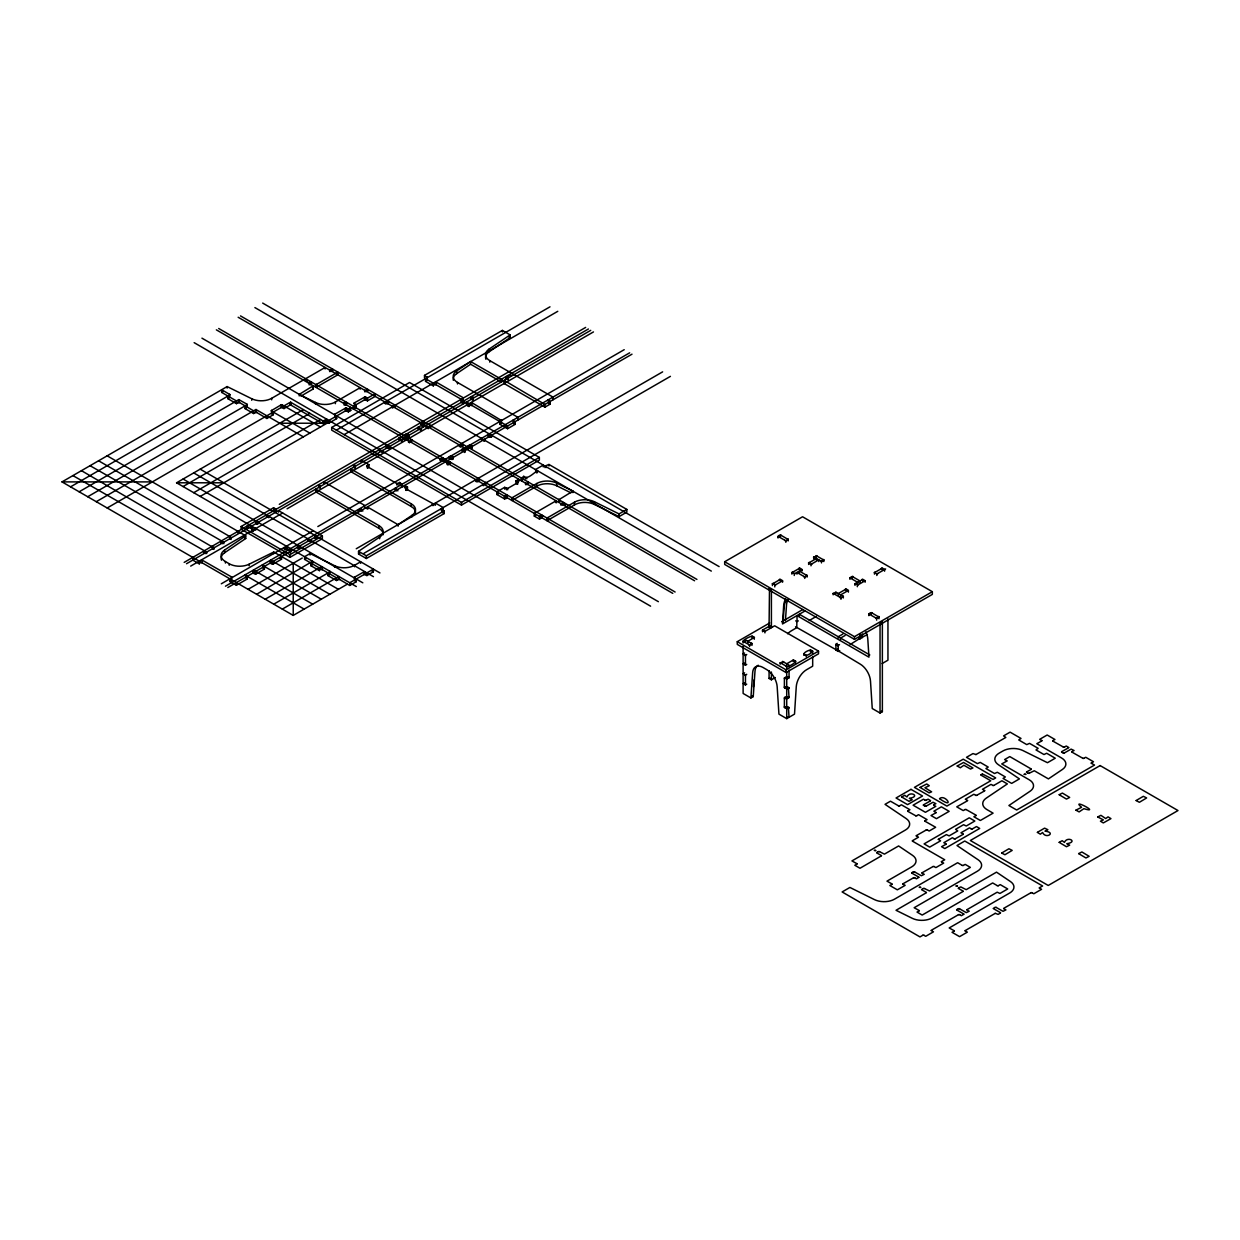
<?xml version="1.0" encoding="UTF-8"?>
<svg xmlns="http://www.w3.org/2000/svg" width="1240" height="1240" viewBox="0 0 1240 1240"><rect width="100%" height="100%" fill="white"/><g stroke="black" fill="none" stroke-linecap="round" stroke-linejoin="round"><path stroke-width="1.5" d="M753.455 686.882L753.904 680.032M743.117 646.474L743.117 693.455L750.898 697.95L752.664 672.576A14.679 8.479 60 0 1 763.019 667.476L766.832 669.678A14.679 8.479 60 0 1 777.17 686.728L778.937 714.132L786.718 718.626L794.515 714.132L796.266 686.728A14.679 8.479 -60 0 1 806.62 669.678L812.68 666.19L812.68 657.185M750.898 697.95L753.238 696.601L754.99 671.228A14.679 8.479 60 0 1 758.291 665.245M783.107 621.968L784.192 606.112A14.679 8.479 60 0 1 787.493 600.129M785.432 620.62L786.532 604.764A14.679 8.479 60 0 1 788.485 599.757M860.048 638.306L850.082 644.583M192.774 557.411L192.774 560.108L199.268 563.843C200.167 562.356 202.585 556.249 202.244 562.867L293.229 615.412L347.417 584.118M70.572 486.839L230.222 394.754L221.681 389.716L221.681 392.413L236.468 400.954L236.468 403.651L239.258 402.411L253.611 410.843L253.611 413.54L256.293 412.254L266.848 418.485L273.327 414.733L273.327 412.036M238.188 402.566L238.933 399.606L239.46 402.675M246.729 404.922L247.303 404.38L239.46 399.978M255.332 412.455L256.06 409.495L256.587 412.564M107.167 507.982L281 407.619L281.185 404.659L282.271 404.844L282.286 407.619L283.976 408.596L289.819 405.216M281 407.619L282.286 407.619M310.202 382.06C313.937 380.757 309.054 388.849 310.202 382.06L308.528 382.943L309.147 383.408M290.92 405.108C291.663 398.242 288.346 405.775 290.92 405.108L323.175 423.724L325.903 422.158L326.089 419.197L327.174 419.384L327.19 422.158L328.879 423.135L336.66 418.639L336.66 415.943M325.903 422.158L327.19 422.158M330.956 371.597L330.956 370.078L332.646 369.101L332.646 371.132M310.822 562.991L310.822 565.688L319.393 570.632C320.292 569.144 322.71 563.038 322.369 569.656L336.521 577.825L336.521 580.521L339.202 579.235L349.757 585.466L356.252 581.731L356.252 579.018M345.34 404.798C344.457 397.854 348.719 405.852 345.278 404.86M328.879 423.135L328.879 420.438L345.371 410.921L345.51 407.975L346.611 408.084L346.658 410.921L348.347 411.897L350.812 410.363L349.013 409.123M338.241 579.452L338.969 576.491L339.497 579.545M353.772 406.054L353.214 408.797L353.772 406.054L364.452 399.9L364.591 396.971L365.692 397.064L365.738 399.9L367.428 400.877L375.209 396.382L375.209 393.685L367.428 398.18L365.738 397.203M364.452 399.9L365.738 399.9M365.986 391.825L365.986 390.321L367.691 389.344L367.691 391.189M349.757 585.466L349.757 582.769L363.909 574.601L364.048 571.671L365.149 571.764L365.196 574.601L366.885 575.577L373.38 571.826L373.38 569.129L366.885 572.88L366.885 575.577M363.909 574.601L365.196 574.601M397.993 484.949L397.993 483.43L399.699 482.453L401.962 484.282M425.537 378.665L425.537 381.362L433.318 385.857C434.232 384.369 436.65 378.262 436.294 384.881L463.496 400.582C466.426 401.078 463.357 406.255 461.218 401.977L461.218 399.28M469.014 406.472L469.014 403.775C465.217 398.939 465.558 406.41 469.014 406.472C469.914 404.969 472.332 398.877 471.99 405.496L507.563 426.018L507.563 428.714L515.081 424.375L515.081 421.678L512.817 420.5L513.391 419.957L513.391 422.22M506.137 497.86C506.246 490.606 509.377 499.364 504.447 498.868L496.914 494.512L496.914 491.815L504.711 487.32L507.439 488.591L518.289 482.298L515.995 480.81L515.995 483.507L517.266 484.236M537.153 472.812C540.609 465.279 527.372 482.128 523.776 476.315L521.513 478.144M526.892 484.732L527.992 481.864L527.946 484.111M541.183 515.421C544.794 513.871 540.221 522.273 541.183 515.421L539.493 516.398L539.493 519.095L541.183 518.087M626.836 509.423L619.039 513.918L594.425 501.75A14.679 8.479 0 0 0 574.492 502.185L547.011 518.041L547.011 520.738L574.492 504.882A14.679 8.479 0 0 1 594.425 504.447L619.039 516.63L626.836 512.12L626.836 509.423L548.964 464.473L544.949 466.054L544.949 467.573M562.976 504.354C565.796 500.061 559.984 504.246 560.65 504.959M835.899 649.636L795.522 626.758M200.958 562.836L202.244 562.867M330.94 370.156L329.67 370.125L329.67 371.597M345.371 410.874L346.658 410.921M321.083 569.625L322.369 569.656M365.94 390.445L364.715 390.383L364.715 391.825M397.993 483.492L396.722 483.461L396.722 484.949M435.023 384.849L436.294 384.881M470.704 405.449L471.99 405.496M526.876 483.275L525.605 483.243L525.605 484.732M785.664 676.994L784.393 678.466M788.423 678.094L789.105 677.025M789.058 688.355L787.788 686.882M788.423 697.872L789.105 696.803M789.058 708.133L787.788 706.661M748.697 644.521C748.34 646.614 754.339 642.785 751.037 643.173M752.99 636.616C752.943 634.26 739.009 641.933 744.031 641.824M817.098 556L813.533 557.194L814.634 557.457M783.618 661.804L780.053 662.919L781.138 663.261M794.251 660.455L793.306 659.99L786.718 663.788L786.718 665.477M788.423 687.983L789.058 697.5L786.718 698.849L784.393 698.244M788.423 707.761L789.058 717.278L788.082 716.72M784.393 686.867L785.029 687.983M784.393 706.645L785.029 707.761M837.186 643.343L835.915 644.816M881.47 855.817L859.987 868.263L854.794 865.257L857.073 864.063M930.512 800.854L923.335 804.93M912.33 840.782L918.515 837.171L916.267 836.008M918.855 877.377L916.438 878.819L914.748 877.843M926.42 892.707L896.024 910.284L912.268 918.313A14.679 8.479 0 0 0 932.201 917.879L992.666 882.957L997.224 885.593M1031.293 769.327L1026.487 772.009M963.108 891.436L922.204 915.058L917.011 912.066L919.29 910.857M1068.663 747.736L1061.58 751.719M963.821 914.252L961.388 915.709L959.698 914.732M1000.479 913.012L998.123 914.391L995.209 913.26M980.871 774.752L982.328 774.24M982.312 773.931L993.085 779.418L995.689 777.929L963.232 759.19L914.438 787.369L946.88 806.093L990.76 780.766L980.933 775.093M907.665 810.945L909.943 809.736L901.387 804.791L899.682 805.768M876.649 852.531L878.292 851.694M933.596 804.853L935.875 803.66L932.991 802.249L926.265 806.062M924.792 820.834L927.086 819.625L918.515 814.68L916.825 815.657M916.236 835.667L926.172 830.041M892.102 884.322L889.84 885.5L897.357 889.84L905.154 885.345L902.875 884.166M967.526 800.761L956.753 806.852L963.232 810.588L964.937 809.612M911.695 872.759L913.337 871.922M902.86 883.857L913.462 877.843M1006.88 761.096L1001.75 763.933L1029.231 779.789A14.679 8.479 0 0 1 1029.991 791.306L1008.895 805.52L1016.676 810.015L1094.548 765.049L1091.246 763.282M984.668 790.872L976.857 795.243M921.94 872.836L932.929 866.605M946.089 844.207L941.563 846.703L944.803 848.579L979.709 828.429L976.469 826.553L972.501 828.832M976.144 815.563L973.88 816.741L980.375 820.477L993.085 813.146L987.024 809.643A14.679 8.479 0 0 1 986.265 798.126L1007.361 783.913L1001.92 780.766L993.984 785.339M963.248 834.303L955.374 838.721M941.408 861.599L944.725 859.785L912.392 841.107M1041.91 740.869L1036.795 743.706L1061.58 757.996A14.679 8.479 0 0 1 1062.339 769.513L1048.42 778.89L1034.284 770.738L1029.386 773.156M921.599 889.405L923.242 888.584M1052.682 740.699L1054.961 739.505L1047.18 735.01L1039.647 739.35L1041.941 740.559M958.334 888.088L960.814 886.91L966.193 889.654L996.51 872.154L1010.429 881.532A14.679 8.479 0 0 1 1009.654 893.033L949.189 927.954L954.335 930.806M1071.763 751.719L1074.042 750.51L1071.112 749.115L1064.432 752.913M931.209 930.326L958.412 914.732M956.645 909.649L958.288 908.812M966.89 909.711L997.193 892.196L999.936 893.451L1007.717 888.956L1000.199 884.616L998.51 885.593M954.335 931.085L952.041 932.294L959.574 936.649L967.355 932.139L965.092 930.961M1091.231 762.957L1093.51 761.763L1085.729 757.268L1084.024 758.245M965.077 930.651L995.146 913.415M993.364 908.331L995.007 907.494M1003.625 908.393L1030.827 892.8M1039.306 887.793L1042.639 885.995L964.766 841.03L956.986 845.525L978.081 859.738A14.679 8.479 0 0 1 977.322 871.255L914.144 907.726L919.29 910.579M364.622 505.843L364.669 508.09M784.904 540.299C784.75 542.469 790.485 538.129 787.292 538.935M899.558 806L898.504 805.969M878.354 851.539L879.516 851.539M926.265 800.358L925.195 800.327M916.732 815.843L915.663 815.889M926.187 806.232L925.04 806.217M926.234 829.885L927.396 829.885M976.795 795.398L975.679 795.445M964.999 809.457L966.162 809.457M913.384 871.766L914.547 871.766M993.907 785.525L992.806 785.556M913.524 877.688L914.686 877.688M955.28 838.907L954.211 838.953M932.991 866.45L934.154 866.45M972.362 829.064L971.292 829.018M923.304 888.413L924.466 888.413M1029.309 773.326L1028.193 773.326M1064.478 747.178L1063.362 747.178M963.371 865.535L962.255 865.535M1064.37 753.083L1063.284 753.145M922.777 935.177L923.94 935.177M1083.946 758.415L1082.83 758.415M958.349 908.657L959.512 908.657M958.474 914.577L959.636 914.577M998.371 885.81L997.332 885.794M995.069 907.339L996.232 907.339M1030.889 892.645L1032.052 892.645M803.861 576.414C803.179 578.351 809.519 574.957 806.279 575.019M820.601 560.899C820.369 563.038 826.305 558.93 822.926 559.55M836.504 592.472L833.016 593.542L834.086 593.867M298.05 548.018C296.298 547.538 298.499 541.105 298.236 548.22M764.011 630.896L764.879 631.439L774.659 625.797L818.524 651.124L818.524 653.821L786.067 672.545L737.273 644.382L737.273 641.685L769.714 622.945M805.287 654.72C805.488 657.572 815.812 650.38 811.859 650.923M811.332 650.613C811.828 648.226 798.994 654.085 806.186 655.247L806.186 656.704M745.457 655.991L744.806 654.875M746.728 664.408L745.318 665.167L745.457 664.392M745.457 675.769L744.806 674.653M746.728 684.186L745.318 684.945L745.457 684.17M838.24 646.164L837.666 645.033M789.058 707.389L786.718 708.738L784.393 707.389L784.393 697.5L785.664 696.771M300.964 396.087L313.348 388.911L312.48 388.027M409.433 442.835C411.603 440.588 412.269 436.805 410.858 442.137M447.981 465.078C449.872 462.784 451.004 459.219 449.5 464.349M875.75 617.923C875.611 620.093 881.361 615.691 878.137 616.559M853.166 577.019C853.818 574.972 847.432 578.755 850.841 578.367M840.069 597.324C839.387 599.245 845.726 595.866 842.487 595.929M785.819 665.957C786.098 669.089 799.49 660.595 794.638 660.858M453.313 380.277A14.679 8.479 0 0 1 456.707 373.612L456.707 370.915L470.611 361.538L500.867 379.006C502.836 378.649 502.061 382.711 500.914 381.719L470.611 364.235L470.611 361.538M485.91 359.305A14.679 8.479 0 0 1 489.056 351.819L489.056 349.122L510.151 334.909L502.371 330.413L424.499 375.379L424.499 378.076L433.318 383.16L433.318 385.857M456.707 373.612L470.611 364.235M489.056 351.819L510.151 337.606L510.151 334.909M221.495 560.216A14.679 8.479 0 0 1 224.626 552.73L224.626 550.033L245.737 535.82L107.167 455.824M224.626 552.73L245.737 538.517L245.737 535.82M441.471 510.787C441.037 505.781 440.029 511.268 444.214 510.849L444.214 513.546L366.343 558.511L358.546 554.017L358.546 551.32L379.657 537.106A14.679 8.479 0 0 0 378.882 525.589L315.719 489.118L315.719 491.815L378.882 528.287A14.679 8.479 0 0 1 383.16 534.781M398.087 526.21L398.087 524.691L412.006 515.313A14.679 8.479 0 0 0 411.231 503.796L350.765 468.89L350.765 471.588L411.231 506.493A14.679 8.479 0 0 1 415.509 513.004M358.546 554.017L359.879 553.118M313.24 389.004L313.24 385.779L299.212 394.397L299.212 395.917M411.773 439.968L411.773 441.486M315.099 538.191L314.449 534.874L315.58 538.47M442.525 457.731L442.525 460.428L443.61 460.753L442.85 457.622L440.061 459.188L441.099 461.11M450.321 462.225L450.321 463.729M572.927 492.621L572.927 491.102L558.884 499.72M781.278 535.51L780.456 534.936L788.144 539.478L788.144 540.95M872.123 613.134L871.302 612.56L879.005 617.101L879.005 618.791M199.268 563.843L199.268 561.146L62 481.895L227.137 386.57L251.751 398.753A14.679 8.479 0 0 0 271.684 398.304L325.113 367.459L325.113 368.978M221.681 392.413L223.045 391.623M227.912 396.01L227.912 398.707L229.183 397.963M79.127 491.8L238.809 399.606M87.699 496.744L247.38 404.55M245.04 405.899L245.04 408.596L246.31 407.867M96.27 501.689L255.936 409.495M309.845 433.117L271.048 410.828L281 404.922M316.401 384.478L337.838 372.108L337.838 374.805L316.479 387.128C318.029 380.835 313.301 386.911 316.401 387.175M289.819 402.519L283.976 405.899L283.976 408.596M356.329 586.567L176.576 482.794L303.366 409.588M183.071 486.529L309.845 413.339M299.212 394.397L315.44 402.442A14.679 8.479 0 0 0 335.374 401.993L360.158 387.686L360.158 389.205M344.193 403.651L343.62 403.108L345.247 402.303M193.719 492.683L320.494 419.492M325.903 419.461L323.175 421.026L323.175 423.724M334.971 414.966L334.397 414.424L345.371 408.208M353.865 408.704L356.128 407.402L356.128 404.705L353.896 403.139L364.452 397.203M346.658 408.208L348.347 409.2L350.626 407.356L350.626 410.579M200.198 496.434L326.972 423.228L290.47 402.147M331.7 427.459L409.557 382.494L539.354 457.421L539.354 460.118L461.482 505.083L331.7 430.156L331.7 427.459L461.482 502.386L539.354 457.421M336.365 430.156L549.986 306.822M386.926 403.651C390.988 404.488 386.632 396.444 387.376 403.403M425.537 381.362L426.901 380.572M344.147 434.651L557.768 311.317M278.504 512.136L278.504 510.617L322.369 535.943L322.369 538.64L289.928 557.365L241.118 529.201L241.118 526.504L273.575 507.764L276.163 509.268L276.163 511.965L274.862 511.206M279.295 504.308L585.668 327.422M421.894 424.685C426.622 425.305 422.778 417.183 423.057 424.003M461.218 401.977L462.923 401L462.923 397.56L436.294 382.183M184.186 562.371L588.396 329.003M186.527 563.72L590.736 330.351M253.658 527.651L251.643 528.814L251.643 526.116M315.719 491.815L317.146 490.993M350.765 471.588L352.191 470.766M408.596 438.572L406.317 439.518L406.317 436.821M468.054 403.868L466.659 405.108M505.393 382.308L503.982 383.454L544.933 407.139L550.126 404.147L550.126 401.45L547.925 400.334L548.437 399.729L548.437 401.993M287.076 508.803L593.464 331.917M190.681 566.107L282.658 513.004M396.722 483.492L366.637 466.178L368.931 464.69L368.931 467.387L367.66 468.131M317.828 526.566L624.216 349.68M221.309 583.792L313.286 530.689M460.738 446.772C465.186 447.314 461.171 439.518 461.606 446.261M499.767 421.522L499.767 424.219L501.146 423.429M229.896 578.832L229.896 581.529L231.276 580.739M285.836 549.243C290.036 549.971 285.774 542.019 286.425 548.902M225.463 586.195L629.672 352.827M227.804 587.543L631.997 354.175M229.896 581.529L236.391 585.28L247.303 578.971L247.303 576.275M254.138 573.082C253.999 565.781 250.945 574.554 255.828 574.058L264.446 569.082L264.446 566.386M271.265 563.192C271.079 555.908 268.135 564.634 272.971 564.169L281.558 559.209L281.558 556.512M449.578 462.195L447.594 463.341L447.594 460.644M241.118 526.504L289.928 554.668L322.369 535.943M433.69 505.548L433.69 504.045L405.186 488.436L407.479 486.948L407.479 489.645L406.1 490.436M248.078 589.326L302.25 558.046M360.654 563.317L360.654 561.798L354.594 565.285A14.679 8.479 0 0 1 334.661 565.735L310.047 553.552L304.591 556.698L304.591 559.395L319.393 567.936L319.393 570.632M304.591 559.395L305.954 558.605M256.633 594.27L312.573 561.271L312.511 563.626M310.822 565.688L312.31 564.836M265.205 599.214L321.083 566.959M356.252 548.746L662.625 371.861M477.043 481.693C481.74 482.282 477.974 474.207 478.221 481.027M273.761 604.159L330.212 571.702L329.654 571.159L329.654 573.423M364.033 553.241L670.421 376.356M327.949 572.88L327.949 575.577L329.22 574.849M442.107 510.864L443.176 510.26L443.176 507.548L435.38 503.053L435.38 505.254M358.546 551.32L366.343 555.814L444.214 510.849M282.333 609.104L338.21 576.848M515.995 480.81L518.785 479.384L519.173 481.012M496.914 494.512L498.371 493.675M522.644 479.663L521.404 480.764L521.513 477.617M354.547 578.042L353.989 577.499L363.909 571.904M506.137 495.194L504.447 496.171L504.447 498.868M572.927 491.102L556.683 483.073A14.679 8.479 0 0 0 536.75 483.507L511.965 497.814L511.965 500.511L536.75 486.204A14.679 8.479 0 0 1 556.683 485.77L570.896 492.792M556.558 502.758L555.691 501.053L534.3 513.407L534.3 516.104L539.493 519.095M534.3 516.104L535.757 515.251M559.767 501.394L558.775 502.339L558.884 499.209M724.687 561.736L802.559 516.77L932.341 591.697L932.341 594.394L854.468 639.36L724.687 564.433L724.687 561.736L854.468 636.663L932.341 591.697M769.079 625.58C775.589 628.215 767.126 628.726 769.079 625.58L769.498 588.318M770.49 625.503L762.538 630.091L764.925 631.408L764.925 632.88M781.665 621.751L802.838 609.522M805.163 610.87L782.486 623.968L783.649 605.895A14.679 8.479 -60 0 1 785.602 598.641M885.624 568.928L876.788 574.011L874.277 572.477L875.363 572.152M798.281 620.853L796.855 621.938L796.777 627.626L791.306 630.865A14.679 8.479 -60 0 0 787.648 633.749M744.605 653.031L743.117 653.899L745.457 655.247L746.728 654.503M809.271 620.496L816.401 616.373M744.388 663.059L743.117 663.788L745.457 665.136L745.457 655.247M744.605 672.824L743.117 673.677L745.457 675.025L746.728 674.296M744.388 682.837L743.117 683.566L745.457 684.914L745.457 675.025M842.782 634.12L838.24 636.74L838.24 638.042M769.079 670.669L769.079 678.466L770.04 677.908M845.122 635.469L840.58 638.089L840.58 639.39M737.273 641.685L786.067 669.848L818.524 651.124M769.079 678.466L771.404 679.814L775.294 677.567M839.712 650.582L838.24 651.418L835.915 650.07L835.915 644.072L838.24 645.42L839.511 644.692M835.915 650.07L837.666 649.062M789.058 670.111L789.058 677.722L786.718 679.071L784.393 677.722L784.393 687.611L786.718 688.96L789.058 687.611M858.591 637.995L860.048 638.832L862.389 637.484L862.389 634.012M867.411 634.586L862.42 637.128M784.393 687.611L785.664 686.882M784.393 707.389L785.664 706.661M882.12 663.555L887.949 660.192L887.949 618.977M880.043 713.015L882.369 711.667L882.369 621.751L880.043 623.1L880.043 713.015L872.247 708.521L870.495 681.101A14.679 8.479 60 0 0 860.141 664.067L838.24 650.892M926.404 800.141L928.093 799.165L930.512 800.606M1064.555 746.992L1066.261 746.015L1068.678 747.472M963.465 865.349L965.154 864.373L970.346 867.38L929.488 890.955L924.529 888.584M922.715 935.332L919.987 936.913L842.115 891.948L849.912 887.452L874.526 899.635A14.679 8.479 0 0 0 894.459 899.202L957.621 862.73L962.178 865.349M247.876 528.163L247.876 526.644L253.874 530.115M284.084 549.072L284.084 547.553L290.362 551.18M290.579 551.304L289.524 550.886L289.664 552.466M778.89 536.874C776.178 538.052 780.782 532.58 780.363 536.672M763.499 630.587L762.445 630.183L762.585 631.78M869.736 614.497C866.884 615.598 871.922 610.158 871.209 614.312M804.76 654.425L803.752 653.976L803.861 655.356M224.626 550.033A14.679 8.479 0 0 0 225.401 561.55L229.214 563.75A14.679 8.479 0 0 0 249.147 564.2L273.761 552.017L338.396 589.326M753.362 637.034L754.447 637.375L747.782 641.312L747.782 642.986M409.339 441.363L408.425 440.867L408.518 442.308M447.888 463.605L446.958 463.125L447.067 464.566M247.737 526.706L246.822 526.24L246.962 527.636M231.105 538.005L231.043 539.524M427.289 377.688L424.499 375.379M508.276 377.983C508.601 374.372 502.789 378.107 507.749 379.688M354.33 402.985L354.438 405.743M473.231 398.226C473.757 394.785 467.728 398.164 472.704 399.916M501.518 420.546L471.99 402.799M355.369 466.271L355.322 468.115M320.323 486.499L318.587 484.778L319.424 487.956M405.666 487.94L405.79 490.188M213.978 547.894L81.453 470.673M271.576 410.316L271.637 412.579M334.909 414.222L334.971 416.469M367.179 465.682L367.242 467.93M231.585 577.856L232.097 577.251L202.244 560.17M354.501 577.313L354.547 580.072M279.744 423.228L326.972 423.228M62 481.895L152.334 481.895M176.576 482.794L223.82 482.794M508.214 377.255L508.214 379.502M427.226 376.945L427.226 379.208M473.168 397.482L473.168 399.745M229.601 394.289L229.601 396.552M354.036 406.332L356.128 407.402M271.467 413.742L273.327 414.733M501.456 419.802L501.456 422.236M517.685 481.786L517.685 484.22M320.276 485.755L320.276 488.018M231.043 537.261L98.58 460.784M213.915 547.15L213.915 549.413M464.334 452.492L465.279 450.476L465.248 451.98M398.087 524.691L367.784 507.191L366.916 508.741M809.565 562.48C806.109 562.077 812.51 565.843 811.905 563.828M801.226 570.09C804.31 570.462 798.312 566.664 798.793 568.695M792.825 572.152L791.74 572.477L795.227 573.546M847.555 591C850.501 591.433 844.89 587.512 845.122 589.605M883.763 570.09C886.771 570.478 880.834 566.572 881.33 568.695M489.257 436.589C486.483 438.681 489.397 429.272 489.257 436.589L490.125 437.1M408.131 437.627C412.145 431.582 399.729 434.155 407.588 437.1M452.135 459.544C456.289 452.693 443.315 457.421 451.732 459.436M401.264 441.254L402.24 439.27L402.163 440.897M864.202 581.281C867.566 581.7 861.226 577.871 861.862 579.933M855.895 583.389L854.81 583.73L858.312 584.784M933.689 805.24L935.812 806.31L925.428 812.309L913.105 805.194L923.49 799.196L925.118 800.141M876.742 852.918L881.485 855.554M500.867 381.703L500.867 379.006M781.665 581.281C785.075 581.653 778.519 577.793 779.325 579.933M773.357 583.389L772.272 583.73L775.729 584.753M471.216 448.524C475.37 442.215 462.706 445.92 470.518 448.26M464.334 450.972L462.039 449.082L462.907 450.786M418.004 428.9C416.516 426.715 423.196 428.683 421.243 429.722M387.237 447.826C384.54 449.95 387.314 440.541 387.237 447.826L387.965 448.26M407.479 486.948L404.628 485.538L404.302 487.15M1061.58 752.153L1063.145 752.913M984.73 790.515L982.452 789.307L991.008 784.362L992.713 785.339M508.695 336.769L510.151 337.606M489.056 349.122A14.679 8.479 0 0 0 489.815 360.638L552.978 397.094L552.978 399.792M548.746 403.357L550.126 404.147M456.707 370.915A14.679 8.479 0 0 0 457.467 382.416L517.933 417.338L517.933 420.035M513.608 423.522L515.081 424.375M1063.284 746.992L1052.682 740.993M1082.753 758.245L1071.779 752.029M499.767 424.219L507.563 428.714M860.932 636.647L862.389 637.484M769.079 588.55L771.404 589.899L771.404 626.929M262.678 303.087L719.123 566.603M869.798 654.952L799.304 614.25L799.304 615.567M254.897 307.582L711.326 571.097M795.693 620.868L797.072 621.488L796.979 615.598L868.961 657.169L867.798 639.081A14.679 8.479 60 0 0 865.846 631.827M536.316 472.75L535.463 469.572L543.244 465.078L543.244 466.922M240.498 315.906L696.927 579.421M238.158 317.254L694.586 580.769M1028.1 773.156L1026.503 772.365M421.739 425.94L423.445 426.932L423.445 424.235M463.016 449.764L464.721 450.756L464.721 448.058M218.69 328.492L675.118 592.007M881.392 711.109L882.369 711.667M216.349 329.84L672.778 593.356M399.822 439.549L398.97 437.844L401.264 439.735M201.95 338.163L658.378 601.679M787.788 676.994L789.058 677.722M335.296 417.834L336.66 418.639M194.153 342.659L650.597 606.174M975.57 795.243L973.88 794.251L965.309 799.211L967.603 800.404M282.286 404.922L320.494 426.979M787.788 696.771L789.058 697.5M368.931 464.69L361.15 460.195L361.15 461.885M966.224 809.612L976.159 815.238M401.109 485.971L402.101 486.871L401.962 483.771M442.85 512.755L444.214 513.546M355.322 465.527L353.617 464.55L353.617 467.248L355.105 468.1M397.87 490.87C398.35 489.692 392.662 486.003 395.529 490.436M256.587 409.867L303.366 436.868M752.261 696.043L753.238 696.601M227.912 398.707L236.468 403.651M245.04 408.596L253.611 413.54M971.215 828.832L969.525 827.855L960.954 832.799L963.248 834.009M924.978 806.062L923.382 805.271M898.411 805.768L890.475 801.195L885.035 804.341L906.13 818.555A14.679 8.479 0 0 1 905.37 830.072L851.942 860.916L857.073 863.769M915.538 815.657L907.711 811.285M954.087 838.721L952.398 837.744L943.826 842.688L946.105 843.898M927.458 830.041L929.163 831.017L935.642 827.266L924.823 821.144M364.591 505.346L323.764 481.786L323.764 483.29M1032.114 892.8L1033.803 893.777L1041.6 889.282L1039.352 888.135M362.824 511.097C363.258 509.966 357.771 506.354 360.499 510.493M934.216 866.605L935.905 867.582L943.687 863.087L941.408 861.893M996.293 907.494L1003.021 911.307L1005.904 909.896L1003.672 908.734M879.579 851.694L884.43 854.127L898.613 845.959L912.516 855.337A14.679 8.479 0 0 1 911.757 866.837L886.972 881.144L892.118 883.996M914.609 871.922L921.336 875.735L924.218 874.324L921.94 873.13M200.198 469.154L379.952 572.927M959.574 908.812L966.285 912.625L969.184 911.214L966.89 910.005M371.923 570.989L373.38 571.826M193.719 472.905L373.457 576.678M183.071 479.043L362.808 582.816M354.873 580.925L356.252 581.731M327.949 575.577L336.521 580.521M244.264 537.679L245.737 538.517M280.085 558.357L281.558 559.209M924.001 935.332L925.707 936.309L933.488 931.813L931.24 930.666M271.265 560.48L329.809 594.286M229.989 539.354L229.353 536.284M90.055 465.697L223.82 542.19L223.82 543.709M321.284 599.214L262.183 565.207L262.74 564.665L262.74 566.928M263.175 568.354L264.446 569.082M254.138 570.385L312.681 604.175M212.644 549.119L212.226 546.173M72.927 475.602L206.677 552.079L206.677 553.598M304.156 609.104L245.04 575.096L245.613 574.554L245.613 576.817M246.047 578.243L247.303 578.971M963.17 891.111L958.365 888.429M877.703 573.5L876.788 575.484M461.962 449.608L461.993 451.143M398.877 438.371L398.924 439.906M921.646 889.746L926.435 892.428M993.395 908.641L1000.541 912.687M1031.308 769.048L1009.794 756.586L1004.617 759.577L1006.896 760.787M417.927 427.32L418.903 426.854L418.903 428.374M256.804 523.807C253.921 523.559 258.06 517.622 256.866 523.915M956.645 909.928L963.821 914.004M911.695 873.053L918.855 877.13M838.178 645.327L838.24 651.418M472.068 396.738L472.114 399.575M396.583 489.382L396.583 490.87M507.144 376.572L507.16 379.347M361.553 509.609L361.538 511.097M506.4 488.296L506.4 489.815M774.783 586.939L774.783 585.264L782.564 580.769L782.564 582.226M772.443 585.59L772.443 583.916L780.224 579.421L780.224 580.878M884.585 569.517L884.585 571.206M882.245 569.857L882.245 568.168L874.463 572.663L874.463 574.136M876.665 620.139L876.665 618.45L868.868 613.955L868.868 615.66M865.117 582.226L865.117 580.754L857.321 585.264L857.321 586.721M862.777 580.878L862.777 579.406L854.995 583.916L854.995 585.373M860.048 582.676L860.048 580.986L852.268 576.491L852.268 578.445M860.048 634.167L860.048 638.832M857.708 584.025L857.708 582.335L849.927 577.84L849.927 579.312M854.468 636.663L854.468 639.36M848.377 592.146L848.377 590.426L840.58 594.921L840.58 596.611M846.037 590.55L846.037 589.077L838.24 593.572L838.24 595.262M843.309 597.959L843.309 596.502L835.527 592.007L835.527 593.464M840.968 599.308L840.968 597.851L833.187 593.356L833.187 594.812M823.841 561.55L823.841 560.077L816.06 555.582L816.06 557.303M821.5 562.898L821.5 561.425L813.719 556.931L813.719 558.651M818.772 561.55L818.772 559.86L810.991 564.355L810.991 565.812M816.447 560.201L816.447 558.511L808.651 563.007L808.651 564.464M812.68 653.186L812.68 651.496L810.34 650.148L810.34 651.837M807.101 577.065L807.101 575.593L799.304 571.097L799.304 572.787M804.76 578.413L804.76 576.941L796.979 572.446L796.979 574.136M802.032 570.989L802.032 569.517L794.251 574.011L794.251 575.484M799.707 569.64L799.707 568.168L791.911 572.663L791.911 574.136M795.553 662.857L795.553 661.385L793.212 660.037L793.212 661.509M789.058 666.826L789.058 665.136L782.564 661.385L782.564 662.857M786.718 668.174L786.718 666.485L780.239 662.734L780.239 664.206M786.718 671.646L786.718 718.626M786.067 669.848L786.067 672.545M785.819 542.298L785.819 540.826L778.023 536.331L778.023 538.021M771.404 672.018L771.404 679.814M754.277 639.267L754.277 637.562L751.936 636.213L751.936 637.67M751.936 645.42L751.936 643.7L745.457 639.964L745.457 641.638M749.611 646.521L749.611 645.048L743.117 641.312L743.117 642.986M619.039 513.918L619.039 516.63M594.425 501.75L594.425 504.447M574.492 502.185L574.492 504.882M561.937 503.44L561.937 505.3M556.683 483.073L556.683 485.77M555.644 501.068L555.644 502.588M548.964 464.473L548.964 465.992M546.22 466.054L546.22 467.573M544.933 407.139L544.933 404.442L504.122 380.354L504.122 383.579M536.75 483.507L536.75 486.204M526.768 477.292L526.768 478.811M525.481 477.292L525.481 478.811M523.776 476.315L523.776 478.005M518.274 479.493L518.274 481.012M507.687 488.296L507.687 489.815M504.711 487.32L504.711 489.18M502.371 330.413L502.371 331.933M491.582 437.1L491.582 435.24L490.683 437.286M489.815 360.638L489.815 362.158M486.003 484.344L485.739 482.205L485.104 484.158M484.7 440.897L484.7 439.208L483.802 441.254M483.662 485.693L482.763 483.646L482.763 485.507M482.375 439.549L481.554 437.829L481.461 439.906M476.796 481.725L475.881 479.679L475.881 481.539M472.114 446.478L472.114 448.338M469.789 445.129L469.789 447.826M467.061 446.71L467.061 449.407M463.496 400.582L463.496 403.279M461.482 502.386L461.482 505.083M460.18 446.958L459.265 444.912L459.265 446.431M457.467 382.416L457.467 383.935M453.034 457.498L453.034 459.358M450.709 456.15L450.709 458.846M445.253 459.296L445.253 461.993M440.185 459.079L440.185 460.582M432.404 504.045L432.404 505.548M430.854 427.32L430.59 425.18L429.939 427.134M428.513 428.668L427.599 426.622L427.599 428.482M425.785 425.584L425.785 427.257M421.631 424.7L420.732 422.654L420.732 424.173M420.329 428.73L420.329 430.249M412.006 515.313L412.006 516.832M411.231 503.796L411.231 506.493M409.045 435.24L409.045 437.1M406.704 433.892L406.704 436.589M405.216 485.631L405.216 487.15M403.976 438.17L403.976 439.689M399.699 482.453L399.699 484.143M395.157 406.72L395.111 404.643L394.243 406.193M392.817 408.068L391.918 406.022L391.918 407.542M389.577 448.338L389.577 446.478L388.663 448.524M385.95 404.085L385.036 402.055L385.036 403.574M382.695 451.98L382.695 450.461L381.796 452.492M380.354 450.786L379.595 449.05L379.456 451.143M379.657 537.106L379.657 538.78M378.882 525.589L378.882 528.287M367.831 507.222L367.831 509.067M367.428 398.18L367.428 400.877M366.343 555.814L366.343 558.511M354.594 565.285L354.594 566.804M348.347 409.2L348.347 411.897M344.193 402.907L344.193 405.154M335.374 401.993L335.374 403.682M334.661 565.735L334.661 567.254M316.526 537.835L316.433 535.742L315.627 537.478M315.44 402.442L315.44 403.946M310.047 541.57L309.132 539.539L309.132 541.214M310.047 553.552L310.047 555.071M309.147 382.679L309.147 384.927M308.605 541.26L307.706 538.718L307.706 540.221M299.398 547.724L299.135 545.585L298.483 547.538M293.229 563.255L293.229 615.412M290.579 548.607L290.579 552.823M289.928 554.668L289.928 557.365M284.983 548.08L284.983 549.925M273.761 552.017L273.761 553.691M273.575 507.764L273.575 509.284M272.971 561.472L272.971 564.169M271.684 398.304L271.684 399.822M268.77 517.746L267.856 515.701L267.856 517.22M267.344 516.925L266.429 514.879L266.429 516.398M266.848 415.788L266.848 418.485M258.122 523.9L257.672 521.745L257.222 523.869M255.797 530.038L255.332 527.884L254.882 530.023M255.828 571.361L255.828 574.058M253.456 531.386L252.542 529.341L252.542 530.86M251.751 398.753L251.751 400.272M249.147 564.2L249.147 565.719M246.729 404.178L246.729 406.441M237.94 531.325L237.94 532.843M236.391 582.583L236.391 585.28M231.585 577.111L231.585 579.375M229.214 563.75L229.214 565.269M227.137 386.57L227.137 388.089M225.401 561.55L225.401 563.068M222.534 542.19L222.534 543.709M220.828 541.214L220.828 543.058M205.391 552.079L205.391 553.598M203.701 551.103L203.701 552.621M936.2 812.541L933.86 811.193L941.393 806.837L949.173 811.332L936.463 818.679L931.007 815.533L936.154 812.665M306.342 380.82L307.815 380.866L306.342 380.82M357.694 510.74L359.151 510.818L357.724 510.647M509.547 375.41L511.019 375.441L509.547 375.41M564.324 504.587L565.781 504.68L564.355 504.51M874.433 850.454L875.905 850.547L874.463 850.376M901.728 796.979L908.998 801.335L912.191 799.754L909.308 798.327C921.351 796.514 909.602 790.252 906.967 796.979L904.704 795.305L901.759 796.902M920.096 787.431L929.194 792.871L931.612 791.818L924.947 787.741L929.271 785.711L926.73 783.975L920.111 787.4M919.382 887.344L920.855 887.375L919.398 887.298M939.563 798.684C955.606 810.046 945.237 793.615 939.595 798.607M957.218 766.01L960.318 767.761L963.883 765.266L970.517 769.064L972.904 767.963L963.573 762.461L957.218 766.01M956.118 886.027L957.574 886.104L956.149 885.934M1001.703 853.027L1004.927 854.748L1012.197 850.392L1008.91 848.765L1001.703 853.027M1024.255 774.303L1025.713 774.349L1024.255 774.303M1037.384 832.412L1040.36 834.179L1042.639 832.49C1045.661 839.511 1056.728 832.474 1044.979 831.141L1047.862 829.715L1044.591 828.149L1037.415 832.335M1059.193 794.732L1066.462 799.072L1069.686 797.429L1062.417 793.073L1059.208 794.685M1059.193 842.379L1066.462 846.734L1069.655 845.153L1066.772 843.727C1078.568 841.851 1067.221 835.683 1064.447 842.379L1062.168 840.705L1059.208 842.348M1075.932 810.154L1079.11 811.905L1083.899 808.666C1102.081 814.199 1069.764 797.304 1081.574 807.318L1075.948 810.123M1078.66 853.616L1085.93 857.971L1089.154 856.313L1081.885 851.973L1078.676 853.585M1097.741 816.974L1103.368 819.904L1100.454 821.205L1103.305 822.926L1110.963 818.632L1108.049 816.865L1105.708 818.555L1100.903 815.316L1097.741 816.974M1136.15 800.575L1139.389 802.296L1146.643 797.94L1143.358 796.312L1136.181 800.498M938.277 839.387L940.602 840.813L929.674 847.121L924.095 843.898L969.262 817.811L974.841 821.035L966.255 825.995L963.573 824.709L955.591 829.312L957.73 830.924L949.127 835.884L946.43 834.598L938.37 839.263M975.957 754.556L972.966 753.579L966.487 757.314L977.415 763.623L980.205 762.383L988.218 767.064L985.924 768.552L994.542 773.512L997.332 772.272L1005.346 776.953L1003.067 778.441L1011.654 783.401L1019.435 778.89L998.34 764.677A14.679 8.479 0 0 1 999.099 753.176L1002.912 750.975A14.679 8.479 0 0 1 1022.845 750.525L1047.475 762.708L1055.255 758.214L1046.668 753.254L1043.987 754.54L1036.005 749.952L1038.143 748.34L1029.541 743.365L1026.751 744.605L1018.722 739.939L1021.016 738.451L1010.088 732.143L1003.594 735.894L1005.826 737.443L975.957 754.556M910.997 789.353L896.055 797.987L907.572 804.636L922.529 796.002L910.997 789.353M1100.128 765.576L970.346 840.503L1048.218 885.468L1178 810.541L1100.128 765.576"/></g></svg>
